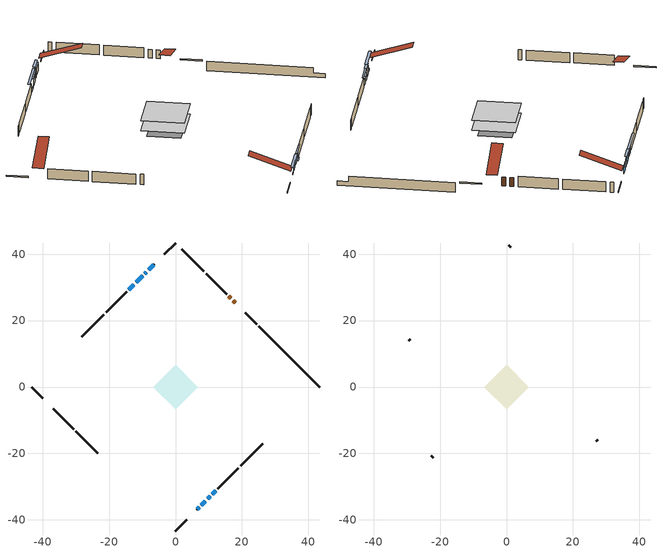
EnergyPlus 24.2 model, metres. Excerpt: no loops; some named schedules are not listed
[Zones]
conditioned space
 floor outside (Floor1 construction): -5.02,0 0,5.02 5.02,0 0,-5.02 z0.77
 floor adiabatic (AdiabaticFloorConstruction): -6.75,0 0,6.75 6.75,0 0,-6.75 z0.77
 floor foundation (Slab1 construction): -4.57,0.71 -0.71,4.57 4.57,-0.71 0.71,-4.57 z-1.52
 wall outside (RimJoist1 construction): 0,-43.35 3.43,-39.93 / -43.35,0 -39.93,-3.43 / 0,43.35 -3.43,39.93 / 24.42,18.93 20.99,22.36 z0.77:1.07
 wall outside (AdiabaticWallConstruction 1): 17.95,25.41 17.34,26.01 / 16.68,26.67 16.08,27.28 z0.77:2.8
 wall outside (AdiabaticWallConstruction): -6.47,36.88 -8.09,35.26 z0.77:2.32; 6.47,-36.88 7.12,-36.23 z0.77:1.13; -8.75,34.61 -9.25,34.1 z0.77:2.78; 7.78,-35.58 9,-34.36 z0.77:2.73; 9.65,-33.7 10.46,-32.89 z0.77:1.74; -9.91,33.45 -11.85,31.51 / 11.12,-32.23 12.09,-31.26 z0.77:1.94; -12.5,30.85 -14.05,29.31 z0.77:1.28
 wall outside (Wall1 construction): 12.75,-30.61 18.96,-24.39 / -36.88,-6.47 -30.67,-12.69 / -14.71,28.65 -20.92,22.44 / 15.42,27.94 9.21,34.15 z0.77:3.21
 wall outside (Wall2 construction): 19.62,-23.74 26.29,-17.06 / -30.01,-13.34 -23.33,-20.02 / -21.58,21.78 -28.25,15.1 / 8.55,34.81 1.87,41.48 z0.77:3.21
 wall foundation (FoundationWall1 construction): 25.08,18.28,-1.52 25.08,18.28,0.77 41.53,1.83,0.77 41.53,1.83,-0.46 43.35,0,-0.46 43.35,0,-1.52
 window (WindowConstruction): -6.47,36.88 -8.09,35.27 z0.77:2.32
 window (WindowConstruction 7): 6.47,-36.88 7.12,-36.24 z0.77:1.13
 window (WindowConstruction 1): -8.75,34.61 -9.25,34.1 z0.77:2.78
 window (WindowConstruction 2): 7.78,-35.58 9,-34.36 z0.77:2.73
 window (WindowConstruction 3): 9.66,-33.7 10.46,-32.89 z0.77:1.74
 window (WindowConstruction 4): -9.91,33.45 -11.85,31.51 z0.77:1.94
 window (WindowConstruction 5): 11.12,-32.23 12.09,-31.26 z0.77:1.94
 window (WindowConstruction 6): -12.5,30.85 -14.05,29.31 z0.77:1.28
 door (Door): 17.95,25.41 17.34,26.01 z0.77:2.8
 door (Door 1): 16.68,26.67 16.08,27.28 z0.77:2.8
 ceiling adiabatic (AdiabaticFloorConstruction): 0,-6.75 6.75,0 0,6.75 -6.75,0 z0.77
attic - vented
 floor to conditioned space (Floor2 construction Reversed): -6.75,0 0,6.75 6.75,0 0,-6.75 z3.21
 wall outside (Wall3 construction): 26.95,-16.4 27.51,-15.84 / -22.68,-20.68 -22.12,-21.24 / -28.91,14.45 -29.47,13.89 / 1.22,42.14 0.66,42.7 z0.77:3.21
 roof outside (Roof1 construction): 5.82,-37.54,3.21 -0.76,-30.97,6.31 -2.49,-32.7,6.31 4.08,-39.27,3.21; -37.54,-5.82,3.21 -30.97,0.76,6.31 -32.7,2.49,6.31 -39.27,-4.08,3.21; -5.82,37.54,3.21 0.76,30.97,6.31 2.49,32.7,6.31 -4.08,39.27,3.21; 18.6,24.75,3.21 12.03,18.18,6.31 13.76,16.45,6.31 20.34,23.02,3.21
shading: -8.3,35.05 -6.26,37.09 -6.59,37.42 -8.63,35.38 z2.62; 9.06,-34.3 4.54,-38.82 4.86,-39.14 9.38,-34.62 z3.87; -10.22,33.14 -7.78,35.58 -8.1,35.9 -10.54,33.46 z4.14; 9.21,-34.14 7.57,-35.79 8,-36.22 9.64,-34.58 z3.03; 10.68,-32.68 9.44,-33.91 9.88,-34.34 11.11,-33.11 z2.03; -12.49,30.86 -9.26,34.09 -9.47,34.3 -12.7,31.07 z2.85; 13.17,-30.19 10.05,-33.31 10.26,-33.52 13.38,-30.4 z3.46; -15.99,27.37 -10.57,32.79 -10.89,33.11 -16.31,27.69 z4.02
[Building]
Building 1: Terrain=Suburbs
[Site:Location]
Montreal Intl AP_QC: Latitude {deg}=45.47; Longitude {deg}=-73.74; Time Zone {hr}=-5; Elevation {m}=36; Keep Site Location Information=Yes
[Site:GroundTemperature:Shallow]
2.07863, -0.316383, -0.508184, 0.628371, 5.19101, 9.73239, 13.6695, 16.1636, 16.3755, 14.347, 10.5102, 6.10817
[Site:WaterMainsTemperature]
Calculation Method=Schedule; Temperature Schedule=mains temperature schedule
[Material] Roughness=Rough; Thermal Absorptance=0.9
Name | Thickness {m} | Conductivity {W/m-K} | Density {kg/m3} | Specific Heat {J/kg-K} | Solar Absorptance | Visible Absorptance
asphalt or fiberglass shingles | 0.00635 | 0.162714 | 1121.4 | 1465.45 | 0.4 | 0.4
ceiling loosefill ins | 0.338667 | 0.0480833 | 16.02 | 1046.75 | 0.7 | 0.7
ceiling stud and cavity | 0.1397 | 0.379599 | 65.682 | 1177.47 | 0.7 | 0.7
concrete 4.0 in. | 0.1016 | 1.803125 | 2242.8 | 837.4 | 0.7 | 0.7
concrete 8.0 in. | 0.2032 | 1.803125 | 2242.8 | 837.4 | 0.7 | 0.7
door material | 0.04445 | 0.0451087 | 512.64 | 1214.23 | 0.7 | 0.7
door material 1 | 0.04445 | 0.20624 | 512.64 | 1214.23 | 0.7 | 0.7
exterior vertical ins | 0.0769151 | 0.029427 | 32.04 | 1214.23 | 0.7 | 0.7
floor covering | 0.0127 | 0.0433444 | 54.468 | 1339.84 | 0.6 | 0.6
floor rigid ins; rim joist rigid ins | 0.051816 | 0.029427 | 32.04 | 1214.23 | 0.7 | 0.7
floor rigid ins 1; wall rigid ins | 0.512978 | 0.029427 | 32.04 | 1214.23 | 0.7 | 0.7
floor stud and cavity | 0.1397 | 0.0893242 | 92.3553 | 1139.71 | 0.7 | 0.7
floor stud and cavity 1 | 0.1397 | 1.75129 | 37.0049 | 1207.88 | 0.7 | 0.7
furniture material conditioned space 1 | 0.1524 | 0.115458 | 640.8 | 1214.23 | 0.6 | 0.6
gypsum board | 0.0127 | 0.160291 | 801 | 837.4 | 0.6 | 0.6
gypsum board 1 | 0.0127 | 0.160291 | 801 | 837.4 | 0.7 | 0.7
osb sheathing 0.5 in. | 0.0127 | 0.115458 | 512.64 | 1214.23 | 0.7 | 0.7
osb sheathing 0.75 in. | 0.01905 | 0.115458 | 512.64 | 1214.23 | 0.7 | 0.7
osb sheathing 2.0 in. | 0.0508 | 0.115458 | 512.64 | 1214.23 | 0.7 | 0.7
rim joist stud and cavity | 0.0508 | 0.0340381 | 125.044 | 1163.47 | 0.6 | 0.6
slab rigid ins | 0.0193984 | 0.029427 | 32.04 | 1214.23 | 0.7 | 0.7
wall stud and cavity | 0.1397 | 0.0818765 | 139.0536 | 1170.24 | 0.7 | 0.7
wall stud and cavity 1 | 0.1397 | 0.0935595 | 139.0536 | 1170.24 | 0.7 | 0.7
wall stud and cavity 2 | 0.0889 | 6.1454 | 50.32683 | 1063.81 | 0.6 | 0.6
wall stud and cavity 3 | 0.0889 | 0.380278 | 52.3479 | 1209.89 | 0.7 | 0.7
wall stud and cavity 4 | 0.0889 | 0.391764 | 83.0341 | 1211.67 | 0.7 | 0.7
wood siding | 0.0254 | 0.102417 | 544.68 | 1172.36 | 0.4 | 0.4
wood siding 1 | 0.00254 | 0.102417 | 544.68 | 1172.36 | 0.4 | 0.4
wood siding 2; wood siding 3; wood siding 4 | 0.0254 | 0.102417 | 544.68 | 1172.36 | 0.7 | 0.7
[WindowMaterial:SimpleGlazingSystem]
Name | U-Factor {W/m2-K} | Solar Heat Gain Coefficient
WindowMaterial | 1.68807 | 0.42
WindowMaterial 1 | 2.08155 | 0.28
WindowMaterial 2 | 1.69829 | 0.42
WindowMaterial 3 | 1.87204 | 0.36
WindowMaterial 4 | 1.80504 | 0.38
WindowMaterial 5 | 2.671499 | 0.51
WindowMaterial 6 | 2.67093 | 0.37
[Construction]
AdiabaticFloorConstruction: floor stud and cavity 1, floor rigid ins 1, osb sheathing 0.75 in., floor covering
AdiabaticWallConstruction: wood siding 3, wall rigid ins, wall stud and cavity 3, gypsum board
AdiabaticWallConstruction 1: wood siding 4, wall rigid ins, wall stud and cavity 3, gypsum board
Door: door material
Door 1: door material 1
Floor1 construction: floor stud and cavity, floor rigid ins, osb sheathing 0.75 in., floor covering
Floor2 construction Reversed: gypsum board, ceiling stud and cavity, ceiling loosefill ins
FoundationWall1 construction: concrete 8.0 in., gypsum board 1
furniture construction conditioned space 1: furniture material conditioned space 1
PartitionWallConstruction: gypsum board, wall stud and cavity 4, gypsum board
RimJoist1 construction: wood siding 2, rim joist rigid ins, osb sheathing 2.0 in., rim joist stud and cavity
Roof1 construction: asphalt or fiberglass shingles
Slab1 construction: slab rigid ins, concrete 4.0 in.
Wall1 construction: wood siding, osb sheathing 0.5 in., wall stud and cavity, gypsum board
Wall2 construction: wood siding, osb sheathing 0.5 in., wall stud and cavity 1, gypsum board
Wall3 construction: wood siding 1, wall stud and cavity 2
WindowConstruction: WindowMaterial
WindowConstruction 1: WindowMaterial 1
WindowConstruction 2: WindowMaterial 2
WindowConstruction 3: WindowMaterial 3
WindowConstruction 4; WindowConstruction 5: WindowMaterial 4
WindowConstruction 6: WindowMaterial 5
WindowConstruction 7: WindowMaterial 6
[Zone] Multiplier=1; Part of Total Floor Area=Yes
Name | Volume {m3}
attic - vented | 45.8049
conditioned space | 324.5
[Space]
Name | Zone | Volume {m3}
attic - vented 1 | attic - vented | 45.8049
conditioned space 1 | conditioned space | 324.5
[ZoneInfiltration:EffectiveLeakageArea]
infil attic - vented 1: Zone or Space=attic - vented 1; Schedule=Always On Discrete; Effective Air Leakage Area {cm2}=3642.8; Stack Coefficient=0.000385014; Wind Coefficient=1.32574e-05
[ZoneMixing]
whole house fan mix: Zone or Space=attic - vented; Schedule=Always On Continuous; Design Flow Rate Calculation Method=Flow/Zone; Design Flow Rate {m3/s}=0; Source Zone or Space=conditioned space
[SurfaceProperty:ExposedFoundationPerimeter]
Slab1: Exposed Perimeter Calculation Method=TotalExposedPerimeter; Total Exposed Perimeter {m}=25.848
[InternalMass] Zone or ZoneList=conditioned space; Space or SpaceList=conditioned space 1
Name | Construction | Surface Area {m2}
furniture mass conditioned space 1 | furniture construction conditioned space 1 | 72.872
partition wall mass | PartitionWallConstruction | 182.18
[Lights]
interior lighting: Zone or ZoneList or Space or SpaceList=conditioned space 1; Schedule=interior lighting schedule; Design Level Calculation Method=LightingLevel; Lighting Level {W}=343.2; Return Air Fraction=0; Fraction Radiant=0.6; Fraction Visible=0.2; Fraction Replaceable=1
[People]
occupants: Zone or ZoneList or Space or SpaceList=conditioned space 1; Number of People Schedule=occupants schedule; Number of People Calculation Method=People; Number of People=3; Fraction Radiant=0.314171; Sensible Heat Fraction=0.56303; Activity Level Schedule=occupants activity schedule; Carbon Dioxide Generation Rate {m3/s-W}=0; Enable ASHRAE 55 Comfort Warnings=No; Mean Radiant Temperature Calculation Type=EnclosureAveraged
[ElectricEquipment] Zone or ZoneList or Space or SpaceList=conditioned space 1; Design Level Calculation Method=EquipmentLevel
Name | Schedule | Design Level {W} | Fraction Latent | Fraction Radiant | Fraction Lost
clothes dryer | clothes dryer schedule | 140.772 | 0.015 | 0.081 | 0.85
clothes washer | clothes washer schedule | 32.1985 | 0.03 | 0.162 | 0.7
cooking range | cooking range schedule | 215.147 | 0.08 | 0.432 | 0.2
dishwasher | dishwasher schedule | 66.8632 | 0.3 | 0.18 | 0.4
fridge | fridge schedule | 72.9452 | 0 | 0.6 | 0
mech vent bath fan 0 | mech vent bath fan 0 schedule | 50.2 | 0 | 0 | 1
mech vent bath fan 1 | mech vent bath fan 1 schedule | 50.2 | 0 | 0 | 1
mech vent house fan | mech vent house fan schedule | 0.95 | 0 | 0 | 1
mech vent house fan cfis | mech vent house fan cfis schedule | 0 | 0 | 0 | 0
mech vent range fan 0 | mech vent range fan 0 schedule | 57 | 0 | 0 | 1
misc plug loads | misc plug loads schedule | 494.7 | 0.045 | 0.513 | 0.1
whole house fan | Always On Discrete | 0 | 0 | 0 | 1
[OtherEquipment] Zone or ZoneList or Space or SpaceList=conditioned space 1; Design Level Calculation Method=EquipmentLevel
Name | Fuel Type | Schedule | Design Level {W} | Fraction Latent | Fraction Radiant | Fraction Lost
clothes dryer 1 | Electricity | clothes dryer schedule | 0 | 0.015 | 0.081 | 0.85
cooking range 1 | Electricity | cooking range schedule | 0 | 0.08 | 0.432 | 0.2
general water use latent | None | general water use schedule | 62.594 | 1 | 0 | 0
general water use sensible | None | general water use schedule | -61.6891 | 0 | 0.6 | 0
mech vent house fan latent load | None | Always On Discrete | 0 | 1 | 0 | 0
mech vent house fan sensible load | None | Always On Discrete | 0 | 0 | 0 | 0
water heater energy adjustment1 | Electricity | Always On Discrete | 0.01 | 0 | 0 | 1
[ZoneInfiltration:DesignFlowRate] Zone or ZoneList or Space or SpaceList=conditioned space 1; Schedule=Always On Discrete; Design Flow Rate Calculation Method=Flow/Zone; Design Flow Rate {m3/s}=0
infil flow; natural vent flow; whole house fan flow
[AvailabilityManager:Scheduled]
central ac airloop Availability Manager: Schedule=Always On Discrete
[Foundation:Kiva]
Foundation Kiva 1: Initial Indoor Air Temperature {C}=18; Wall Height Above Grade {m}=0.769986; Wall Depth Below Slab {m}=0.2032; Custom Block Material Name 1=exterior vertical ins; Custom Block Depth 1 {m}=2.28999; Custom Block X Position 1 {m}=0.2159; Custom Block Z Position 1 {m}=0
[Foundation:Kiva:Settings]
Soil Conductivity {W/m-K}=0.849921; Soil Density {kg/m3}=1842.3; Soil Specific Heat {J/kg-K}=418.7; Ground Solar Absorptivity=0.9; Ground Thermal Absorptivity=0.9; Ground Surface Roughness {m}=0.03; Far-Field Width {m}=40; Deep-Ground Boundary Condition=ZeroFlux; Deep-Ground Depth {m}=40; Minimum Cell Dimension {m}=0.2; Maximum Cell Growth Coefficient=3; Simulation Timestep=Timestep
[Exterior:Lights]
exterior lighting: Schedule=exterior lighting schedule; Design Level {W}=75.6
[EnergyManagementSystem:GlobalVariable]
central_ac_airloop_Fan_RTF
infil_program_Qfan
infil_program_Qinf
natural_vent_program_Qnv
natural_vent_program_Qwhf
[EnergyManagementSystem:Sensor]
Name | Output:Variable or Output:Meter Index Key | Output:Variable or Output:Meter
airflow_gain | infil flow | Infiltration Sensible Heat Gain Energy
airflow_gain_1 | natural vent flow | Infiltration Sensible Heat Gain Energy
airflow_gain_2 | whole house fan flow | Infiltration Sensible Heat Gain Energy
airflow_loss | infil flow | Infiltration Sensible Heat Loss Energy
airflow_loss_1 | natural vent flow | Infiltration Sensible Heat Loss Energy
airflow_loss_2 | whole house fan flow | Infiltration Sensible Heat Loss Energy
clg_load_cond |  | Cooling:EnergyTransfer:Zone:CONDITIONED SPACE
clg_sp_s; clg_sp_s_1 | cooling setpoint | Schedule Value
clothes_dryer_exhaust_0_sch_s | clothes dryer exhaust 0 schedule | Schedule Value
cool_season | cooling season schedule | Schedule Value
htg_load_cond |  | Heating:EnergyTransfer:Zone:CONDITIONED SPACE
htg_sp_s; htg_sp_s_1 | heating setpoint | Schedule Value
ig_ee_conv | clothes dryer | Electric Equipment Convective Heating Energy
ig_ee_conv_2 | cooking range | Electric Equipment Convective Heating Energy
ig_ee_conv_4 | fridge | Electric Equipment Convective Heating Energy
ig_ee_conv_5 | misc plug loads | Electric Equipment Convective Heating Energy
ig_ee_conv_6 | whole house fan | Electric Equipment Convective Heating Energy
ig_ee_rad | clothes dryer | Electric Equipment Radiant Heating Energy
ig_ee_rad_2 | cooking range | Electric Equipment Radiant Heating Energy
ig_ee_rad_4 | fridge | Electric Equipment Radiant Heating Energy
ig_ee_rad_5 | misc plug loads | Electric Equipment Radiant Heating Energy
ig_ee_rad_6 | whole house fan | Electric Equipment Radiant Heating Energy
ig_lgt_conv | interior lighting | Lights Convective Heating Energy
ig_lgt_rad | interior lighting | Lights Radiant Heating Energy
ig_lgt_vis | interior lighting | Lights Visible Radiation Heating Energy
ig_oe_conv | clothes dryer 1 | Other Equipment Convective Heating Energy
ig_oe_conv_1 | cooking range 1 | Other Equipment Convective Heating Energy
ig_oe_conv_2 | general water use latent | Other Equipment Convective Heating Energy
ig_oe_conv_3 | general water use sensible | Other Equipment Convective Heating Energy
ig_oe_conv_4 | water heater energy adjustment1 | Other Equipment Convective Heating Energy
ig_oe_rad | clothes dryer 1 | Other Equipment Radiant Heating Energy
ig_oe_rad_1 | cooking range 1 | Other Equipment Radiant Heating Energy
ig_oe_rad_2 | general water use latent | Other Equipment Radiant Heating Energy
ig_oe_rad_3 | general water use sensible | Other Equipment Radiant Heating Energy
ig_oe_rad_4 | water heater energy adjustment1 | Other Equipment Radiant Heating Energy
ig_ppl_conv | occupants | People Convective Heating Energy
ig_ppl_rad | occupants | People Radiant Heating Energy
im_conv | furniture mass conditioned space 1 | Surface Inside Face Convection Heat Gain Energy
im_conv_1 | partition wall mass | Surface Inside Face Convection Heat Gain Energy
im_ig | furniture mass conditioned space 1 | Surface Inside Face Internal Gains Radiation Heat Gain Energy
im_ig_1 | partition wall mass | Surface Inside Face Internal Gains Radiation Heat Gain Energy
im_lgt | furniture mass conditioned space 1 | Surface Inside Face Lights Radiation Heat Gain Energy
im_lgt_1 | partition wall mass | Surface Inside Face Lights Radiation Heat Gain Energy
im_sol | furniture mass conditioned space 1 | Surface Inside Face Solar Radiation Heat Gain Energy
im_sol_1 | partition wall mass | Surface Inside Face Solar Radiation Heat Gain Energy
im_surf | furniture mass conditioned space 1 | Surface Inside Face Net Surface Thermal Radiation Heat Gain Energy
im_surf_1 | partition wall mass | Surface Inside Face Net Surface Thermal Radiation Heat Gain Energy
mech_vent_bath_fan_0_sch_s | mech vent bath fan 0 schedule | Schedule Value
mech_vent_bath_fan_1_sch_s | mech vent bath fan 1 schedule | Schedule Value
mech_vent_range_fan_0_sch_s | mech vent range fan 0 schedule | Schedule Value
mv_conv | mech vent bath fan 0 | Electric Equipment Convective Heating Energy
mv_conv_1 | mech vent bath fan 1 | Electric Equipment Convective Heating Energy
mv_conv_2 | mech vent house fan | Electric Equipment Convective Heating Energy
mv_conv_3 | mech vent house fan cfis | Electric Equipment Convective Heating Energy
mv_conv_4 | mech vent range fan 0 | Electric Equipment Convective Heating Energy
mv_conv_5 | mech vent house fan latent load | Other Equipment Convective Heating Energy
mv_conv_6 | mech vent house fan sensible load | Other Equipment Convective Heating Energy
mv_rad | mech vent bath fan 0 | Electric Equipment Radiant Heating Energy
mv_rad_1 | mech vent bath fan 1 | Electric Equipment Radiant Heating Energy
mv_rad_2 | mech vent house fan | Electric Equipment Radiant Heating Energy
mv_rad_3 | mech vent house fan cfis | Electric Equipment Radiant Heating Energy
mv_rad_4 | mech vent range fan 0 | Electric Equipment Radiant Heating Energy
mv_rad_5 | mech vent house fan latent load | Other Equipment Radiant Heating Energy
mv_rad_6 | mech vent house fan sensible load | Other Equipment Radiant Heating Energy
natural_vent_s | natural vent schedule | Schedule Value
out_pb_s |  | Site Outdoor Air Barometric Pressure
out_wt_s |  | Site Outdoor Air Humidity Ratio
site_vw_s |  | Site Wind Speed
ss_back_out | Window1 | Surface Window Shortwave from Zone Back Out Window Heat Transfer Rate
ss_back_out_1 | Window10 | Surface Window Shortwave from Zone Back Out Window Heat Transfer Rate
ss_back_out_2 | Window2 | Surface Window Shortwave from Zone Back Out Window Heat Transfer Rate
ss_back_out_3 | Window4 | Surface Window Shortwave from Zone Back Out Window Heat Transfer Rate
ss_back_out_4 | Window5 | Surface Window Shortwave from Zone Back Out Window Heat Transfer Rate
ss_back_out_5 | Window6 | Surface Window Shortwave from Zone Back Out Window Heat Transfer Rate
ss_back_out_6 | Window8 | Surface Window Shortwave from Zone Back Out Window Heat Transfer Rate
ss_back_out_7 | Window9 | Surface Window Shortwave from Zone Back Out Window Heat Transfer Rate
ss_conv | Door1 | Surface Inside Face Convection Heat Gain Energy
ss_conv_1 | Door2 | Surface Inside Face Convection Heat Gain Energy
ss_conv_2 | Window1 | Surface Inside Face Convection Heat Gain Energy
ss_conv_3 | Window10 | Surface Inside Face Convection Heat Gain Energy
ss_conv_4 | Window2 | Surface Inside Face Convection Heat Gain Energy
ss_conv_5 | Window4 | Surface Inside Face Convection Heat Gain Energy
ss_conv_6 | Window5 | Surface Inside Face Convection Heat Gain Energy
ss_conv_7 | Window6 | Surface Inside Face Convection Heat Gain Energy
ss_conv_8 | Window8 | Surface Inside Face Convection Heat Gain Energy
ss_conv_9 | Window9 | Surface Inside Face Convection Heat Gain Energy
ss_ig | Door1 | Surface Inside Face Internal Gains Radiation Heat Gain Energy
ss_ig_1 | Door2 | Surface Inside Face Internal Gains Radiation Heat Gain Energy
ss_ig_2 | Window1 | Surface Inside Face Internal Gains Radiation Heat Gain Energy
ss_ig_3 | Window10 | Surface Inside Face Internal Gains Radiation Heat Gain Energy
ss_ig_4 | Window2 | Surface Inside Face Internal Gains Radiation Heat Gain Energy
ss_ig_5 | Window4 | Surface Inside Face Internal Gains Radiation Heat Gain Energy
ss_ig_6 | Window5 | Surface Inside Face Internal Gains Radiation Heat Gain Energy
ss_ig_7 | Window6 | Surface Inside Face Internal Gains Radiation Heat Gain Energy
ss_ig_8 | Window8 | Surface Inside Face Internal Gains Radiation Heat Gain Energy
ss_ig_9 | Window9 | Surface Inside Face Internal Gains Radiation Heat Gain Energy
ss_lgt | Door1 | Surface Inside Face Lights Radiation Heat Gain Energy
ss_lgt_1 | Door2 | Surface Inside Face Lights Radiation Heat Gain Energy
ss_sol | Door1 | Surface Inside Face Solar Radiation Heat Gain Energy
ss_sol_1 | Door2 | Surface Inside Face Solar Radiation Heat Gain Energy
ss_surf | Door1 | Surface Inside Face Net Surface Thermal Radiation Heat Gain Energy
ss_surf_1 | Door2 | Surface Inside Face Net Surface Thermal Radiation Heat Gain Energy
ss_surf_2 | Window1 | Surface Inside Face Net Surface Thermal Radiation Heat Gain Energy
ss_surf_3 | Window10 | Surface Inside Face Net Surface Thermal Radiation Heat Gain Energy
ss_surf_4 | Window2 | Surface Inside Face Net Surface Thermal Radiation Heat Gain Energy
ss_surf_5 | Window4 | Surface Inside Face Net Surface Thermal Radiation Heat Gain Energy
ss_surf_6 | Window5 | Surface Inside Face Net Surface Thermal Radiation Heat Gain Energy
ss_surf_7 | Window6 | Surface Inside Face Net Surface Thermal Radiation Heat Gain Energy
ss_surf_8 | Window8 | Surface Inside Face Net Surface Thermal Radiation Heat Gain Energy
ss_surf_9 | Window9 | Surface Inside Face Net Surface Thermal Radiation Heat Gain Energy
ss_trans_in | Window1 | Surface Window Transmitted Solar Radiation Rate
ss_trans_in_1 | Window10 | Surface Window Transmitted Solar Radiation Rate
ss_trans_in_2 | Window2 | Surface Window Transmitted Solar Radiation Rate
ss_trans_in_3 | Window4 | Surface Window Transmitted Solar Radiation Rate
ss_trans_in_4 | Window5 | Surface Window Transmitted Solar Radiation Rate
ss_trans_in_5 | Window6 | Surface Window Transmitted Solar Radiation Rate
ss_trans_in_6 | Window8 | Surface Window Transmitted Solar Radiation Rate
ss_trans_in_7 | Window9 | Surface Window Transmitted Solar Radiation Rate
ss_trans_out | Window1 | Surface Inside Face Initial Transmitted Diffuse Transmitted Out Window Solar Radiation Rate
ss_trans_out_1 | Window10 | Surface Inside Face Initial Transmitted Diffuse Transmitted Out Window Solar Radiation Rate
ss_trans_out_2 | Window2 | Surface Inside Face Initial Transmitted Diffuse Transmitted Out Window Solar Radiation Rate
ss_trans_out_3 | Window4 | Surface Inside Face Initial Transmitted Diffuse Transmitted Out Window Solar Radiation Rate
ss_trans_out_4 | Window5 | Surface Inside Face Initial Transmitted Diffuse Transmitted Out Window Solar Radiation Rate
ss_trans_out_5 | Window6 | Surface Inside Face Initial Transmitted Diffuse Transmitted Out Window Solar Radiation Rate
ss_trans_out_6 | Window8 | Surface Inside Face Initial Transmitted Diffuse Transmitted Out Window Solar Radiation Rate
ss_trans_out_7 | Window9 | Surface Inside Face Initial Transmitted Diffuse Transmitted Out Window Solar Radiation Rate
s_conv | Floor1 | Surface Inside Face Convection Heat Gain Energy
s_conv_1 | Floor2 | Surface Inside Face Convection Heat Gain Energy
s_conv_10 | Wall1:135 | Surface Inside Face Convection Heat Gain Energy
s_conv_11 | Wall1:225 | Surface Inside Face Convection Heat Gain Energy
s_conv_12 | Wall1:315 | Surface Inside Face Convection Heat Gain Energy
s_conv_13 | Wall1:45 | Surface Inside Face Convection Heat Gain Energy
s_conv_14 | Wall2:135 | Surface Inside Face Convection Heat Gain Energy
s_conv_15 | Wall2:225 | Surface Inside Face Convection Heat Gain Energy
s_conv_16 | Wall2:315 | Surface Inside Face Convection Heat Gain Energy
s_conv_17 | Wall2:45 | Surface Inside Face Convection Heat Gain Energy
s_conv_2 | FoundationWall1 | Surface Inside Face Convection Heat Gain Energy
s_conv_3 | inferred conditioned ceiling | Surface Inside Face Convection Heat Gain Energy
s_conv_4 | inferred conditioned floor | Surface Inside Face Convection Heat Gain Energy
s_conv_5 | RimJoist1:135 | Surface Inside Face Convection Heat Gain Energy
s_conv_6 | RimJoist1:225 | Surface Inside Face Convection Heat Gain Energy
s_conv_7 | RimJoist1:315 | Surface Inside Face Convection Heat Gain Energy
s_conv_8 | RimJoist1:45 | Surface Inside Face Convection Heat Gain Energy
s_conv_9 | Slab1 | Surface Inside Face Convection Heat Gain Energy
s_ig | Floor1 | Surface Inside Face Internal Gains Radiation Heat Gain Energy
s_ig_1 | Floor2 | Surface Inside Face Internal Gains Radiation Heat Gain Energy
s_ig_10 | Wall1:135 | Surface Inside Face Internal Gains Radiation Heat Gain Energy
s_ig_11 | Wall1:225 | Surface Inside Face Internal Gains Radiation Heat Gain Energy
s_ig_12 | Wall1:315 | Surface Inside Face Internal Gains Radiation Heat Gain Energy
s_ig_13 | Wall1:45 | Surface Inside Face Internal Gains Radiation Heat Gain Energy
s_ig_14 | Wall2:135 | Surface Inside Face Internal Gains Radiation Heat Gain Energy
s_ig_15 | Wall2:225 | Surface Inside Face Internal Gains Radiation Heat Gain Energy
s_ig_16 | Wall2:315 | Surface Inside Face Internal Gains Radiation Heat Gain Energy
s_ig_17 | Wall2:45 | Surface Inside Face Internal Gains Radiation Heat Gain Energy
s_ig_2 | FoundationWall1 | Surface Inside Face Internal Gains Radiation Heat Gain Energy
s_ig_3 | inferred conditioned ceiling | Surface Inside Face Internal Gains Radiation Heat Gain Energy
s_ig_4 | inferred conditioned floor | Surface Inside Face Internal Gains Radiation Heat Gain Energy
s_ig_5 | RimJoist1:135 | Surface Inside Face Internal Gains Radiation Heat Gain Energy
s_ig_6 | RimJoist1:225 | Surface Inside Face Internal Gains Radiation Heat Gain Energy
s_ig_7 | RimJoist1:315 | Surface Inside Face Internal Gains Radiation Heat Gain Energy
s_ig_8 | RimJoist1:45 | Surface Inside Face Internal Gains Radiation Heat Gain Energy
